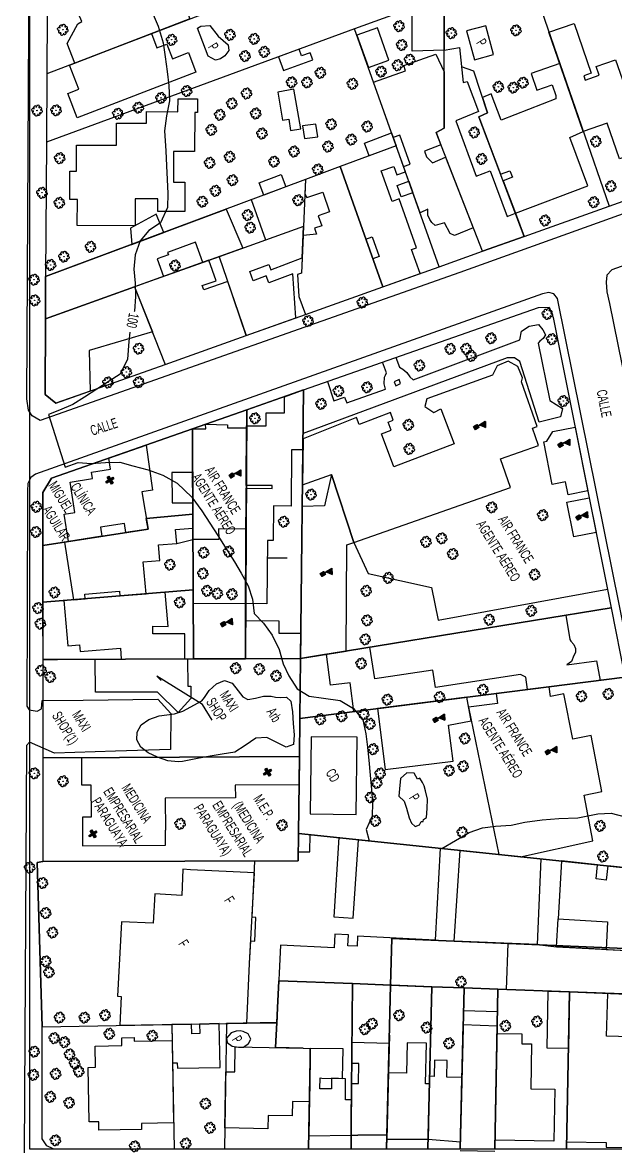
# Model space of a CAD drawing. Header units: millimetres. Extents: x 438774 to 440085, y 7202522 to 7203572.
# Drawn here: x 438781.1 to 438897.7, y 7202522.3 to 7202744.6 of the extents above; entities that cross this region are included whole.
import ezdxf

# ---------------------------------------------------------------- set-up
doc = ezdxf.new("R2010")
doc.units = ezdxf.units.MM
doc.linetypes.add('00', pattern=[10, 0, -10])
for name, color, linetype in [('0505', 1, 'Continuous'), ('0506', 1, 'Continuous'), ('0603', 1, 'Continuous'), ('0611', 30, 'Continuous'), ('0612', 7, 'Continuous'), ('0703', 6, 'Continuous'), ('0705', 242, 'Continuous'), ('0707', 7, 'Continuous'), ('0801', 10, 'Continuous'), ('0803', 160, 'Continuous'), ('0804', 170, 'Continuous'), ('0811', 10, 'Continuous'), ('0812', 7, 'Continuous'), ('0817', 10, 'Continuous'), ('0818', 7, 'Continuous'), ('0821', 10, 'Continuous'), ('0822', 7, 'Continuous'), ('0835', 7, 'Continuous'), ('0836', 7, 'Continuous'), ('0869', 7, 'Continuous'), ('1005', 3, 'Continuous'), ('1006', 3, 'Continuous'), ('1007', 3, 'Continuous')]:
    doc.layers.add(name, color=color, linetype=linetype)
doc.styles.add('02', font='swissc.ttf')
doc.styles.get("Standard").update_dxf_attribs({"font": 'Arial.ttf'})
doc.linetypes.add('14', pattern='A,10,0,["X",Standard,S=1,R=0,X=0,Y=-0.5],0.1', length=10.1)

# ---------------------------------------------------------------- blocks, each defined once
blk = doc.blocks.new('15')
for p, q in [((-0.38, 0.75), (0.37, 0.75)), ((-0.38, 0.73), (0.37, 0.73)), ((-0.38, 0.72), (0.37, 0.72)), ((-0.38, 0.7), (0.37, 0.7)), ((-0.38, 0.69), (0.37, 0.69)), ((-0.38, 0.67), (0.37, 0.67)), ((-0.38, 0.66), (0.37, 0.66)), ((-0.38, 0.64), (0.37, 0.64)), ((-0.38, 0.63), (0.37, 0.63)), ((-0.38, 0.61), (0.37, 0.61)), ((-0.38, 0.6), (0.37, 0.6)), ((-0.38, 0.58), (0.37, 0.58)), ((-0.38, 0.57), (0.37, 0.57)), ((-0.38, 0.55), (0.37, 0.55)), ((-0.38, 0.54), (0.37, 0.54)), ((-0.38, 0.52), (0.37, 0.52)), ((-0.38, 0.51), (0.37, 0.51)), ((-0.38, 0.49), (0.37, 0.49)), ((-0.38, 0.48), (0.37, 0.48)), ((-0.38, 0.46), (0.37, 0.46)), ((-0.38, 0.45), (0.37, 0.45)), ((-0.38, 0.43), (0.37, 0.43)), ((-0.38, 0.42), (0.37, 0.42)), ((-0.38, 0.4), (0.37, 0.4)), ((-0.38, 0.39), (0.37, 0.39)), ((-0.38, 0.37), (0.37, 0.37)), ((-0.38, 0.36), (0.37, 0.36)), ((-0.38, 0.34), (0.37, 0.34)), ((-0.38, 0.33), (0.37, 0.33)), ((-0.38, 0.31), (0.37, 0.31)), ((-0.38, 0.3), (0.37, 0.3)), ((-0.38, 0.28), (0.37, 0.28)), ((-0.38, 0.27), (0.37, 0.27)), ((-0.38, 0.25), (0.37, 0.25)), ((-0.38, 0.24), (0.37, 0.24)), ((-0.38, 0.22), (0.37, 0.22)), ((-0.38, 0.21), (0.37, 0.21)), ((-0.38, 0.19), (0.37, 0.19)), ((-0.38, 0.18), (0.37, 0.18)), ((-0.38, 0.16), (0.37, 0.16)), ((-0.38, 0.15), (0.37, 0.15)), ((-0.38, 0.13), (0.37, 0.13)), ((-0.38, 0.12), (0.37, 0.12)), ((-0.38, 0.1), (0.37, 0.1)), ((-0.38, 0.09), (0.37, 0.09)), ((-0.38, 0.07), (0.37, 0.07)), ((-0.38, 0.06), (0.37, 0.06)), ((-0.38, 0.04), (0.37, 0.04)), ((-0.38, 0.03), (0.37, 0.03)), ((-0.38, 0.01), (0.37, 0.01))]:
    blk.add_line(p, q)
for points in [[(0, 0), (0, 2.5), (1.05, 1.88), (0, 1.12)], [(-0.38, 0.75), (0.37, 0.75), (0.37, 0), (-0.38, 0)]]:
    blk.add_lwpolyline(points, close=True)
blk.add_lwpolyline([(0.01, 2.48), (0.01, 1.17), (1.02, 1.88), (0.03, 2.48), (0.03, 1.23), (0.97, 1.88), (0.04, 2.42), (0.04, 1.28), (0.93, 1.88), (0.06, 2.38), (0.06, 1.33), (0.89, 1.88), (0.07, 2.33), (0.07, 1.38), (0.84, 1.88), (0.09, 2.28), (0.09, 1.42), (0.79, 1.88), (0.1, 2.23), (0.1, 1.48), (0.75, 1.88), (0.12, 2.17), (0.12, 1.53), (0.7, 1.88), (0.13, 2.12), (0.13, 1.58), (0.66, 1.88), (0.15, 2.08), (0.15, 1.62), (0.61, 1.88), (0.16, 2.03), (0.16, 1.67), (0.55, 1.88), (0.18, 2), (0.18, 1.7), (0.51, 1.88), (0.19, 1.95), (0.19, 1.75), (0.46, 1.88), (0.21, 1.92), (0.21, 1.78), (0.42, 1.88), (0.22, 1.9), (0.22, 1.8), (0.37, 1.88), (0.24, 1.88), (0.24, 1.83), (0.3, 1.85), (0.24, 1.85)])
blk = doc.blocks.new('16')
for points in [[(-0.78, -0.19), (-0.78, 0.17), (0.83, 0.17), (0.83, -0.19)], [(-0.17, 0.75), (0.19, 0.75), (0.19, -0.87), (-0.17, -0.87)]]:
    blk.add_hatch(color=256).paths.add_polyline_path(points)
for points in [[(-0.78, -0.19), (-0.78, 0.17), (0.83, 0.17), (0.83, -0.19)], [(-0.17, 0.75), (0.19, 0.75), (0.19, -0.87), (-0.17, -0.87)]]:
    blk.add_lwpolyline(points, close=True)
blk = doc.blocks.new('09')
for p, q in [((-0.04, 0.01), (0.04, 0.01)), ((-0.02, 0.03), (0.02, 0.03)), ((0, 0.05), (0, 0.05)), ((-0.04, -0.01), (0.04, -0.01)), ((-0.02, -0.03), (0.02, -0.03))]:
    blk.add_line(p, q)
for points in [[(-0.61, 0.39), (-0.76, 0.34), (-0.88, 0.27), (-0.97, 0.13), (-1, 0), (-0.96, -0.15), (-0.88, -0.26), (-0.83, -0.31), (-0.73, -0.36), (-0.58, -0.38)], [(-0.12, 0.67), (-0.2, 0.77), (-0.32, 0.84), (-0.46, 0.87), (-0.62, 0.83), (-0.74, 0.77), (-0.81, 0.63), (-0.83, 0.49), (-0.83, 0.42), (-0.79, 0.32), (-0.69, 0.22), (-0.62, 0.16)], [(-0.41, 0.6), (-0.39, 0.72), (-0.35, 0.82), (-0.3, 0.88), (-0.18, 0.96), (-0.03, 1), (0.1, 0.96), (0.24, 0.87), (0.31, 0.75), (0.36, 0.62), (0.37, 0.55)], [(0.11, 0.66), (0.19, 0.71), (0.31, 0.78), (0.42, 0.81), (0.49, 0.81), (0.63, 0.78), (0.76, 0.7), (0.82, 0.58), (0.84, 0.41), (0.81, 0.28), (0.75, 0.16), (0.69, 0.06)], [(0.67, -0.42), (0.8, -0.38), (0.91, -0.29), (0.99, -0.14), (1.01, -0.01), (0.95, 0.14), (0.86, 0.24), (0.8, 0.29), (0.7, 0.32), (0.56, 0.34)], [(-0.14, -0.69), (-0.19, -0.75), (-0.3, -0.83), (-0.4, -0.87), (-0.48, -0.87), (-0.61, -0.83), (-0.74, -0.75), (-0.8, -0.63), (-0.83, -0.47), (-0.79, -0.33), (-0.7, -0.18), (-0.64, -0.12)], [(-0.38, -0.63), (-0.34, -0.76), (-0.26, -0.88), (-0.13, -0.97), (0.01, -1.01), (0.15, -0.97), (0.27, -0.88), (0.32, -0.83), (0.36, -0.73), (0.38, -0.57)], [(0.15, -0.7), (0.32, -0.83), (0.46, -0.87), (0.62, -0.85), (0.74, -0.79), (0.83, -0.66), (0.86, -0.52), (0.86, -0.45), (0.83, -0.34), (0.74, -0.24), (0.67, -0.18)]]:
    blk.add_lwpolyline(points)
blk.add_lwpolyline([(0, -0.05), (-0.05, 0), (0, 0.05), (0.05, 0)], close=True)

msp = doc.modelspace()

# ---------------------------------------------------------------- linework, layer by layer
msp.add_lwpolyline([(440081.59, 7203556.96), (438782.49, 7203556.96), (438782.49, 7202523.15), (440081.59, 7202523.15)], close=True)
at = {"layer": '0505', "linetype": 'Continuous', "elevation": 100, "flags": 128}
for points in [[(438806.65, 7202746.62), (438807.81, 7202743.9), (438808.77, 7202740.64), (438809.21, 7202737.83), (438809.61, 7202735), (438809.93, 7202732.19), (438810.02, 7202729.23), (438809.42, 7202726.29), (438809.04, 7202723.32), (438809.32, 7202719.4), (438809.43, 7202716.42), (438809.59, 7202713.75), (438809.7, 7202710.99), (438809.64, 7202708.25), (438808.29, 7202705.24), (438805.99, 7202703.74), (438804.26, 7202701.7), (438803.32, 7202698.95), (438803.01, 7202696.12), (438803.26, 7202693.36), (438803.34, 7202690.76), (438803.13, 7202687.86)], [(438802.26, 7202683.75), (438802.04, 7202681.92), (438801.77, 7202678.41), (438800.31, 7202675.46), (438798.17, 7202674.07), (438795.74, 7202672.52), (438793.31, 7202670.97), (438791.02, 7202669.51), (438788.38, 7202668.4), (438786.27, 7202667.53), (438789.51, 7202657.16), (438792.1, 7202658.12), (438794.66, 7202657.89), (438797.43, 7202658.11), (438800.29, 7202658.14), (438802.86, 7202657.43), (438805.82, 7202656.63), (438808.72, 7202655.64), (438811.55, 7202654.07), (438814.45, 7202651.28), (438816.41, 7202648.6), (438818, 7202646.17), (438819.56, 7202643.72), (438820.99, 7202641.47), (438822.83, 7202638.55), (438824.15, 7202636.36), (438825.52, 7202633.83), (438826.34, 7202631.26), (438826.69, 7202628.39), (438828.55, 7202626.49), (438830.24, 7202624.18), (438831.63, 7202621.33), (438832.39, 7202618.55), (438833.52, 7202616.17), (438835.15, 7202613.62), (438837.48, 7202612.16), (438840.34, 7202611.79), (438843.6, 7202611.31), (438846.21, 7202609.75), (438848.05, 7202607.54), (438848.69, 7202604.79), (438848.97, 7202602.12), (438849.28, 7202599.59), (438849.48, 7202596.63), (438849.74, 7202593.81), (438849.95, 7202591.22), (438849.93, 7202588.55), (438848.73, 7202585.98), (438849.34, 7202583.72), (438863.59, 7202582.23), (438866.27, 7202583.79), (438868.99, 7202585.34), (438871.6, 7202586.26), (438874.14, 7202586.61), (438877.24, 7202586.83), (438879.96, 7202587.41), (438883.36, 7202587.85), (438886.61, 7202588.09), (438890.37, 7202588.22), (438894.27, 7202589.05), (438896.89, 7202589.18), (438899.65, 7202588.45)]]:
    msp.add_lwpolyline(points, dxfattribs=at)
at = {"layer": '0505', "linetype": '00', "elevation": 100, "flags": 128}
msp.add_lwpolyline([(438803.13, 7202687.86), (438802.26, 7202683.75)], dxfattribs=at)
at = {"layer": '0603', "linetype": 'Continuous', "flags": 128}
for points in [[(438783.03, 7202667.25), (438782.32, 7202668.38), (438782, 7202670.62), (438783.88, 7203022.78)], [(438782.76, 7202655.18), (438782.15, 7202653.98), (438782.1, 7202652.54), (438782.02, 7202628.92)], [(438782.02, 7202628.92), (438781.97, 7202610.23)], [(438793.09, 7202611.4), (438807.73, 7202611.55), (438810.3, 7202608.73), (438810.24, 7202601.65), (438799.44, 7202601.33)], [(438782.49, 7202603.09), (438781.94, 7202602.49), (438781.44, 7202522.4)]]:
    msp.add_lwpolyline(points, dxfattribs=at)
at = {"layer": '0611', "linetype": 'Continuous', "flags": 128}
for points in [[(438781.8, 7203029.47), (438783.05, 7203030.33), (438784.57, 7203030.65), (438919.72, 7203028.34), (438920.71, 7203028.04), (438921.41, 7203027.12), (438922.04, 7203025.11), (438938.13, 7202935.19), (438949.85, 7202869.34), (438960.68, 7202812.84), (438974.05, 7202737.28), (438974.03, 7202734.9), (438973.24, 7202733.87), (438971.92, 7202733.06), (438867.17, 7202695.44), (438784.62, 7202666.35)], [(438919.91, 7202523.15), (438906.31, 7202591.6), (438886.37, 7202690.36), (438885.65, 7202691.27), (438884.62, 7202691.54), (438883.39, 7202691.27), (438783.7, 7202655.78)], [(438784.62, 7202666.35), (438783.03, 7202667.25)], [(438783.7, 7202655.78), (438782.76, 7202655.18)]]:
    msp.add_lwpolyline(points, dxfattribs=at)
msp.add_lwpolyline([(438977.49, 7202722.69), (438976.54, 7202723.41), (438975.28, 7202723.81), (438974.14, 7202723.44), (438897.01, 7202696.01), (438896.05, 7202694.92), (438895.93, 7202693.53), (438896.03, 7202691.68), (438896.57, 7202689.33), (438912.12, 7202612.94), (438912.88, 7202612.42), (438913.87, 7202612.01), (438992.06, 7202639.57), (438992.6, 7202640.02), (438992.84, 7202640.67), (438992.74, 7202641.43), (438977.49, 7202722.69)], close=True, dxfattribs=at)
at = {"layer": '0703', "linetype": 'Continuous', "flags": 128}
msp.add_lwpolyline([(438785.15, 7202623.97), (438785.14, 7202630.62), (438785.15, 7202641.79), (438785.14, 7202652.18), (438786.84, 7202655.02), (438814.54, 7202664.71), (438825.22, 7202668.45), (438836.42, 7202672.37), (438882.6, 7202688.6), (438884.71, 7202688.62), (438885.52, 7202686.62), (438896.91, 7202629.52), (438899.63, 7202615.87), (438907.26, 7202577.65), (438910.36, 7202562.11), (438912.15, 7202553.13), (438918.22, 7202524.21), (438918.23, 7202523.15)], dxfattribs=at)
at = {"layer": '0705', "linetype": 'Continuous', "flags": 128}
for points in [[(438836.42, 7202672.37), (438882.6, 7202688.6), (438884.71, 7202688.62), (438885.52, 7202686.62), (438896.91, 7202629.52), (438835.81, 7202619.56)], [(438825.22, 7202668.45), (438836.42, 7202672.37), (438835.81, 7202619.56), (438824.96, 7202619.52)], [(438814.54, 7202664.71), (438825.22, 7202668.45), (438824.96, 7202619.52), (438814.78, 7202619.48), (438814.7, 7202633.08), (438814.63, 7202647.96)], [(438814.54, 7202664.71), (438814.63, 7202647.96), (438805.48, 7202647.07), (438805.86, 7202645.01), (438785.15, 7202641.79), (438785.14, 7202652.18), (438786.84, 7202655.02)], [(438785.15, 7202641.79), (438805.86, 7202645.01), (438805.48, 7202647.07), (438814.63, 7202647.96), (438814.7, 7202633.08), (438785.14, 7202630.62)], [(438835.81, 7202619.56), (438896.91, 7202629.52), (438899.63, 7202615.87), (438835.67, 7202607.8)], [(438835.67, 7202607.8), (438899.63, 7202615.87), (438907.26, 7202577.65), (438835.41, 7202585.18), (438835.59, 7202600.28)], [(438853.75, 7202564.53), (438910.36, 7202562.11), (438912.15, 7202553.13), (438903.27, 7202553.47), (438888.74, 7202554.02), (438874.63, 7202554.55), (438867.99, 7202554.81), (438861.62, 7202555.05), (438853.53, 7202555.36)]]:
    msp.add_lwpolyline(points, close=True, dxfattribs=at)
for points in [[(438785.15, 7202623.97), (438785.14, 7202630.62), (438814.7, 7202633.08), (438814.78, 7202619.48), (438788.03, 7202619.4)], [(438785.15, 7202623.97), (438785.15, 7202619.39), (438788.03, 7202619.4)], [(438788.03, 7202619.4), (438785.15, 7202619.39), (438785.15, 7202600.02), (438800.21, 7202600.11)], [(438788.03, 7202619.4), (438814.78, 7202619.48), (438824.96, 7202619.52), (438835.81, 7202619.56), (438835.67, 7202607.8), (438835.59, 7202600.28), (438835.59, 7202600.28), (438835.59, 7202600.28), (438800.22, 7202600.1)], [(438800.21, 7202600.11), (438785.15, 7202600.02), (438785.16, 7202579.63), (438813.09, 7202579.71)], [(438813.09, 7202579.71), (438835.34, 7202579.76), (438835.41, 7202585.18), (438907.26, 7202577.65), (438910.36, 7202562.11), (438853.75, 7202564.53), (438853.53, 7202555.36), (438846.03, 7202555.65), (438831.56, 7202556.2), (438831.3, 7202550.86)], [(438813.09, 7202579.71), (438785.16, 7202579.63), (438784.02, 7202579.49), (438784.99, 7202547.18), (438810.51, 7202547.62), (438821.25, 7202547.81), (438831.16, 7202547.98), (438831.3, 7202550.86)], [(438831.3, 7202550.86), (438831.56, 7202556.2), (438846.03, 7202555.65), (438845.78, 7202527.92)], [(438845.78, 7202527.92), (438846.03, 7202555.65), (438853.53, 7202555.36), (438852.73, 7202523.15)], [(438852.73, 7202523.15), (438853.53, 7202555.36), (438861.62, 7202555.05), (438860.84, 7202523.15)], [(438860.84, 7202523.15), (438861.62, 7202555.05), (438867.99, 7202554.81), (438867.21, 7202523.15)], [(438867.21, 7202523.15), (438867.99, 7202554.81), (438874.63, 7202554.55), (438874.05, 7202523.15)], [(438874.05, 7202523.15), (438874.63, 7202554.55), (438888.74, 7202554.02), (438888.12, 7202523.15)], [(438888.12, 7202523.15), (438888.74, 7202554.02), (438903.27, 7202553.47), (438902.45, 7202523.15)], [(438831.3, 7202550.86), (438831.16, 7202547.98), (438830.9, 7202543.06), (438836.3, 7202542.94)], [(438787.15, 7202523.15), (438785.9, 7202523.76), (438785.02, 7202525.14), (438784.99, 7202547.18), (438810.51, 7202547.62), (438821.25, 7202547.81), (438820.85, 7202523.15)], [(438836.3, 7202542.94), (438830.9, 7202543.06), (438831.16, 7202547.98), (438821.25, 7202547.81), (438820.85, 7202523.15)], [(438837.7, 7202540.72), (438837.41, 7202523.15)], [(438837.41, 7202523.15), (438837.7, 7202540.72)], [(438845.78, 7202527.92), (438845.75, 7202523.15)], [(438845.75, 7202523.15), (438845.78, 7202527.92)]]:
    msp.add_lwpolyline(points, dxfattribs=at)
at = {"layer": '0705'}
msp.add_lwpolyline([(438800.22, 7202600.1), (438835.59, 7202600.28), (438835.41, 7202585.18), (438835.34, 7202579.76), (438813.09, 7202579.71)], dxfattribs=at)
at = {"layer": '0707', "linetype": 'Continuous', "flags": 128}
for points in [[(438787.12, 7202956.76), (438786.11, 7202771.69), (438785.97, 7202746.4), (438785.9, 7202734.52), (438785.83, 7202721.07), (438785.68, 7202694.66), (438785.63, 7202686.34), (438785.56, 7202671.48), (438787.7, 7202669.75), (438809.19, 7202677.4), (438825.12, 7202683.08), (438836.79, 7202687.23), (438852, 7202692.64), (438863.1, 7202696.6), (438871.58, 7202699.62), (438879.78, 7202702.54), (438896.51, 7202708.5), (438921.86, 7202717.52), (438946.99, 7202726.47), (438957.97, 7202730.38), (438972.14, 7202735.43), (438964.79, 7202776), (438962.96, 7202786.15)], [(438962.96, 7202786.15), (438917.66, 7202769.51), (438903.57, 7202764.32), (438880.17, 7202755.73), (438869.52, 7202751.82), (438864.04, 7202749.8), (438846.44, 7202743.34), (438785.83, 7202721.07)], [(438867.32, 7202763.91), (438835.05, 7202752.07), (438832.27, 7202751.04), (438831.71, 7202752.1), (438785.9, 7202734.52)], [(438880.17, 7202755.73), (438896.51, 7202708.5)], [(438871.58, 7202699.62), (438862.46, 7202722.95), (438864.06, 7202723.82), (438864.04, 7202749.8)], [(438863.1, 7202696.6), (438854.62, 7202720.39), (438846.44, 7202743.34)], [(438879.78, 7202702.54), (438870.89, 7202726.08), (438872.62, 7202726.82), (438869.87, 7202735.02), (438867.47, 7202735.88)], [(438854.62, 7202720.39), (438843.58, 7202716.27), (438836.81, 7202713.74), (438785.68, 7202694.66)], [(438843.58, 7202716.27), (438852, 7202692.64)], [(438836.81, 7202713.74), (438836.41, 7202704.51), (438836, 7202695.35), (438835.21, 7202695.07), (438835.47, 7202690.77), (438836.79, 7202687.23)], [(438828.96, 7202701.84), (438826.17, 7202709.77)], [(438836.41, 7202704.51), (438819.8, 7202698.57), (438803.18, 7202692.62), (438785.63, 7202686.34)], [(438819.8, 7202698.57), (438825.12, 7202683.08)], [(438803.18, 7202692.62), (438809.19, 7202677.4)], [(438836.42, 7202672.37), (438882.6, 7202688.6), (438884.71, 7202688.62), (438885.52, 7202686.62), (438896.91, 7202629.52), (438899.63, 7202615.87), (438907.26, 7202577.65), (438912.15, 7202553.13)], [(438813.09, 7202579.71), (438835.34, 7202579.76), (438835.41, 7202585.18), (438835.59, 7202600.28), (438835.67, 7202607.8), (438835.81, 7202619.56), (438836.42, 7202672.37), (438825.22, 7202668.45), (438814.54, 7202664.71), (438786.84, 7202655.02), (438785.14, 7202652.18), (438785.15, 7202641.79), (438785.14, 7202630.62), (438785.15, 7202623.97)], [(438825.22, 7202668.45), (438824.96, 7202619.52)], [(438814.78, 7202619.48), (438814.7, 7202633.08), (438814.63, 7202647.96), (438814.54, 7202664.71)], [(438814.63, 7202647.96), (438805.48, 7202647.07), (438805.86, 7202645.01), (438785.15, 7202641.79)], [(438811.47, 7202642.21), (438814.66, 7202642.97)], [(438846.27, 7202642.4), (438849.12, 7202636.28), (438861.58, 7202633.55), (438862.9, 7202627.1), (438896.19, 7202633.17)], [(438829.3, 7202639.33), (438833.19, 7202639.33)], [(438814.7, 7202633.08), (438785.14, 7202630.62)], [(438788.03, 7202619.4), (438814.78, 7202619.48), (438824.96, 7202619.52), (438835.81, 7202619.56), (438896.91, 7202629.52)], [(438785.15, 7202623.97), (438785.15, 7202619.39), (438785.15, 7202600.02), (438785.16, 7202579.63)], [(438785.15, 7202619.39), (438788.03, 7202619.4)], [(438899.63, 7202615.87), (438835.67, 7202607.8)], [(438792.71, 7202600.07), (438785.15, 7202600.02)], [(438835.41, 7202585.18), (438907.26, 7202577.65)], [(438785.16, 7202579.63), (438813.09, 7202579.71)], [(438912.15, 7202553.13), (438903.27, 7202553.47), (438888.74, 7202554.02), (438874.63, 7202554.55), (438867.99, 7202554.81), (438861.62, 7202555.05), (438852.21, 7202555.41)], [(438860.84, 7202523.15), (438861.62, 7202555.05)], [(438867.21, 7202523.15), (438867.99, 7202554.81)], [(438874.05, 7202523.15), (438874.63, 7202554.55)], [(438888.74, 7202554.02), (438888.12, 7202523.15)], [(438784.99, 7202547.18), (438810.51, 7202547.62), (438825.26, 7202547.88)], [(438787.15, 7202523.15), (438785.9, 7202523.76), (438785.02, 7202525.14), (438784.99, 7202547.18)], [(438810.51, 7202547.62), (438810.93, 7202523.15)], [(438853.28, 7202545.54), (438852.73, 7202523.15)], [(438845.93, 7202544.13), (438845.78, 7202527.92)], [(438837.7, 7202540.72), (438837.73, 7202542.91)], [(438837.41, 7202523.15), (438837.7, 7202540.72)], [(438845.78, 7202527.92), (438845.75, 7202523.15)]]:
    msp.add_lwpolyline(points, dxfattribs=at)
at = {"layer": '0707', "linetype": '14', "flags": 128}
msp.add_lwpolyline([(438784.99, 7202547.18), (438784.02, 7202579.49), (438785.16, 7202579.63)], dxfattribs=at)
at = {"layer": '0801', "linetype": 'Continuous', "flags": 128}
for points in [[(438791.24, 7202748.43), (438826.03, 7202761.85), (438827.42, 7202758.25), (438816.19, 7202753.92), (438817.88, 7202749.55), (438813.12, 7202747.71), (438814.04, 7202745.31), (438791.41, 7202736.63), (438789.94, 7202740.45), (438792.04, 7202744.32), (438792.81, 7202744.81), (438791.24, 7202748.43)], [(438864.04, 7202749.8), (438864.05, 7202739.2), (438857.78, 7202738.99), (438857.74, 7202747.49), (438864.04, 7202749.8)], [(438846.87, 7202742.12), (438849.15, 7202735.74), (438853.19, 7202737.18), (438850.92, 7202743.57), (438846.87, 7202742.12)], [(438891.42, 7202723.19), (438884.67, 7202742.71), (438889.61, 7202744.42), (438892.99, 7202734.66), (438891.52, 7202734.15), (438891.81, 7202733.28), (438894.55, 7202734.23), (438893.95, 7202735.96), (438897.79, 7202737.3), (438899.54, 7202732.21), (438909.08, 7202735.52), (438912.5, 7202725.64), (438912.28, 7202725.56), (438913.12, 7202723.15), (438908.33, 7202721.49), (438909.16, 7202719.08), (438904.11, 7202717.34), (438903.37, 7202719.46), (438898.54, 7202717.79), (438896.12, 7202724.81), (438891.42, 7202723.19)], [(438790.4, 7202736.25), (438806.49, 7202742.42), (438807.56, 7202739.62), (438809.5, 7202740.37), (438810.61, 7202737.48), (438813.75, 7202738.69), (438815.23, 7202734.83), (438791.87, 7202725.87), (438790.04, 7202730.63), (438792.23, 7202731.47), (438790.4, 7202736.25)], [(438878.07, 7202707.1), (438879.78, 7202702.54), (438871.58, 7202699.62), (438862.46, 7202722.95), (438864.06, 7202723.82), (438864.05, 7202739.2), (438867.08, 7202739.71), (438867.79, 7202732.79), (438868.57, 7202733.03), (438870.83, 7202727.08), (438866.34, 7202725.26), (438870.36, 7202714.41), (438873.12, 7202715.43), (438876.43, 7202706.49), (438878.07, 7202707.1)], [(438859.32, 7202707.22), (438856.09, 7202716.27), (438857.39, 7202716.73), (438855.34, 7202722.48), (438854.04, 7202722.02), (438850.17, 7202732.87), (438856.47, 7202735.12), (438856.1, 7202736.16), (438862.44, 7202738.41), (438864.05, 7202734.93), (438864.06, 7202723.82), (438862.46, 7202722.95), (438863.39, 7202720.56), (438860.17, 7202719.3), (438860.61, 7202718.18), (438861.75, 7202717.02), (438864.34, 7202718.15), (438869.79, 7202704.21), (438866.07, 7202702.75), (438865.25, 7202703.1), (438864.15, 7202705.21), (438862.3, 7202704.72), (438861.67, 7202705.26), (438861.22, 7202705.86), (438860.85, 7202706.73), (438860.84, 7202707.92), (438859.32, 7202707.22)], [(438872.62, 7202726.82), (438870.89, 7202726.08), (438875.16, 7202714.77), (438877.01, 7202715.47), (438877.49, 7202714.2), (438875.64, 7202713.49), (438878.07, 7202707.1), (438892.35, 7202712.51), (438888.78, 7202721.97), (438891.42, 7202723.19), (438886.8, 7202736.56), (438881.16, 7202734.61), (438882.3, 7202731.29), (438885.31, 7202732.33), (438886.02, 7202730.26), (438886.06, 7202729.58), (438875.29, 7202725.43), (438873.31, 7202730.56), (438871.58, 7202729.89), (438872.62, 7202726.82)], [(438835.86, 7202723.73), (438834.51, 7202731.49), (438831.32, 7202730.93), (438832.28, 7202725.41), (438833.49, 7202725.62), (438833.85, 7202723.38), (438835.86, 7202723.73)], [(438803.26, 7202704.63), (438791.9, 7202704.67), (438791.92, 7202709.8), (438790.41, 7202709.8), (438790.42, 7202715.41), (438791.74, 7202715.41), (438791.76, 7202720.47), (438799.64, 7202720.46), (438799.65, 7202724.8), (438805.5, 7202724.79), (438805.5, 7202727.09), (438811.71, 7202727.07), (438811.72, 7202729.59), (438815.57, 7202729.58), (438815.56, 7202726.89), (438815.01, 7202726.89), (438814.99, 7202719.22), (438810.86, 7202719.24), (438810.84, 7202713.22), (438813.06, 7202713.21), (438813.04, 7202707.42), (438807.76, 7202707.44), (438807.76, 7202709.94), (438803.26, 7202709.95), (438803.26, 7202704.63)], [(438839.2, 7202722.16), (438838.84, 7202724.65), (438836.23, 7202724.26), (438836.6, 7202721.77), (438839.2, 7202722.16)], [(438854.62, 7202720.39), (438849.33, 7202718.42), (438848.4, 7202720.91), (438853.72, 7202722.91), (438854.62, 7202720.39)], [(438854.62, 7202720.39), (438843.58, 7202716.27), (438848.65, 7202702.04), (438849.89, 7202702.48), (438851.28, 7202698.58), (438850.04, 7202698.13), (438852, 7202692.64), (438859.34, 7202695.26), (438857.67, 7202699.96), (438858.65, 7202700.32), (438855.24, 7202709.91), (438853.84, 7202709.42), (438851.7, 7202715.45), (438854.14, 7202716.31), (438854.73, 7202714.65), (438856.45, 7202715.26), (438854.62, 7202720.39)], [(438832.91, 7202712.28), (438828.6, 7202710.67), (438827.69, 7202713.1), (438832, 7202714.71), (438832.91, 7202712.28)], [(438836, 7202695.35), (438835.21, 7202695.07), (438835.47, 7202690.77), (438836.79, 7202687.23), (438852, 7202692.64), (438843.58, 7202716.27), (438836.81, 7202713.74), (438836.69, 7202710.94), (438837.08, 7202710.21), (438840.17, 7202711.28), (438841.52, 7202707.38), (438839.31, 7202706.61), (438839.98, 7202704.66), (438838.55, 7202704.17), (438838.95, 7202703.01), (438836.33, 7202702.73), (438836, 7202695.35)], [(438857.11, 7202713.41), (438857.91, 7202711.14), (438855.61, 7202710.32), (438854.8, 7202712.58), (438857.11, 7202713.41)], [(438785.63, 7202686.34), (438785.68, 7202694.66), (438821.2, 7202707.92), (438824.49, 7202700.25), (438816.59, 7202697.43), (438815.17, 7202701.4), (438809.65, 7202699.42), (438809.82, 7202698.92), (438807.62, 7202698.13), (438808.85, 7202694.66), (438785.63, 7202686.34)], [(438802.63, 7202700.98), (438808.93, 7202703.33), (438807.44, 7202706.9), (438802.4, 7202704.16), (438802.63, 7202700.98)], [(438836.41, 7202704.51), (438819.8, 7202698.57), (438825.12, 7202683.08), (438834.9, 7202686.56), (438834.31, 7202695.19), (438829.56, 7202693.45), (438829.07, 7202694.78), (438826.47, 7202693.83), (438825.81, 7202695.65), (438829.61, 7202697.03), (438829.99, 7202695.99), (438836.14, 7202698.34), (438836.41, 7202704.51)], [(438803.18, 7202692.62), (438809.19, 7202677.4), (438825.12, 7202683.08), (438821.49, 7202693.67), (438816.77, 7202692.06), (438816.49, 7202692.87), (438819.2, 7202693.81), (438817.81, 7202697.86), (438803.18, 7202692.62)], [(438787.7, 7202669.75), (438785.56, 7202671.48), (438785.63, 7202686.34), (438803.18, 7202692.62), (438806.67, 7202683.79), (438794.26, 7202680.09), (438794.43, 7202672.15), (438787.7, 7202669.75)], [(438836.42, 7202672.37), (438836.29, 7202660.59), (438834.07, 7202660.6), (438833.94, 7202649.55), (438830.47, 7202649.58), (438830.4, 7202642.74), (438829.34, 7202642.76), (438829.2, 7202630.31), (438825.01, 7202630.36), (438825.13, 7202653.04), (438830.22, 7202653.01), (438830.22, 7202653.56), (438825.14, 7202653.59), (438825.2, 7202665.31), (438829.03, 7202665.29), (438829.05, 7202667.86), (438832.66, 7202667.84), (438832.63, 7202671.04), (438836.42, 7202672.37)], [(438814.62, 7202650.2), (438814.58, 7202656.16), (438810.51, 7202656.14), (438810.54, 7202650.18), (438814.62, 7202650.2)], [(438814.63, 7202647.96), (438805.48, 7202647.07), (438805.86, 7202645.01), (438789.36, 7202642.44), (438791.13, 7202631.12), (438793.46, 7202631.31), (438793.39, 7202632.21), (438800.2, 7202632.78), (438800.28, 7202631.88), (438805.42, 7202632.31), (438804.89, 7202638.59), (438808.13, 7202638.86), (438807.88, 7202641.91), (438811.47, 7202642.21), (438811.25, 7202644.92), (438814.64, 7202645.2), (438814.63, 7202647.96)], [(438809.22, 7202632.63), (438789.29, 7202630.97), (438790.03, 7202622.07), (438792.37, 7202622.26), (438792.49, 7202620.97), (438800.38, 7202621.63), (438800.54, 7202619.43), (438813.06, 7202619.48), (438813.05, 7202624.43), (438806.74, 7202624.4), (438806.74, 7202625.9), (438809.79, 7202625.85), (438809.22, 7202632.63)], [(438894.74, 7202615.25), (438880.45, 7202613.45), (438880.15, 7202615.87), (438879.09, 7202616.43), (438862.35, 7202613.88), (438861.82, 7202617.3), (438850.41, 7202615.56), (438849.46, 7202621.78), (438887.98, 7202628.07), (438888.76, 7202623.32), (438888.99, 7202622.98), (438889.54, 7202622.3), (438889.92, 7202621.53), (438889.89, 7202620.73), (438889.56, 7202620.19), (438889.12, 7202618.97), (438888.18, 7202618.3), (438894.04, 7202619.08), (438894.74, 7202615.25)], [(438835.81, 7202619.56), (438824.96, 7202619.52), (438825, 7202627.02), (438831.57, 7202627), (438831.56, 7202624.58), (438835.87, 7202624.56), (438835.81, 7202619.56)], [(438835.81, 7202619.56), (438835.67, 7202607.8), (438846.28, 7202609.13), (438845.56, 7202614.8), (438841.72, 7202614.32), (438840.94, 7202620.4), (438835.81, 7202619.56)], [(438867.23, 7202581.85), (438883.11, 7202580.18), (438882.34, 7202563.31), (438866.06, 7202564.01), (438867.23, 7202581.85)], [(438903.04, 7202578.1), (438896.26, 7202578.81), (438895.96, 7202576.02), (438893.94, 7202576.23), (438894.24, 7202579.02), (438887.11, 7202579.77), (438886.47, 7202568.38), (438896.22, 7202567.83), (438895.91, 7202562.37), (438901.37, 7202562.08), (438903.04, 7202578.1)], [(438886.47, 7202568.38), (438896.22, 7202567.83), (438895.91, 7202562.37), (438886.15, 7202562.9), (438886.47, 7202568.38)], [(438904.61, 7202553.42), (438876.32, 7202554.49), (438876.67, 7202563.55), (438882.34, 7202563.31), (438886.15, 7202562.9), (438901.37, 7202562.08), (438904.93, 7202561.97), (438904.61, 7202553.42)], [(438888.74, 7202554.02), (438888.52, 7202542.9), (438884.32, 7202542.98), (438884.55, 7202554.18), (438888.74, 7202554.02)], [(438888.74, 7202554.02), (438888.15, 7202524.55), (438895.93, 7202524.4), (438895.91, 7202523.51), (438902.46, 7202523.38), (438902.62, 7202529.57), (438899.34, 7202529.67), (438899.53, 7202536.46), (438902.81, 7202536.36), (438903.05, 7202545.11), (438896.02, 7202545.29), (438896.24, 7202553.73), (438888.74, 7202554.02)], [(438810.51, 7202547.62), (438810.64, 7202540.06), (438811.58, 7202540.08), (438811.6, 7202539), (438819.98, 7202539.14), (438819.83, 7202547.79), (438815.96, 7202547.71), (438815.99, 7202545.83), (438814.41, 7202545.81), (438814.38, 7202547.69), (438810.51, 7202547.62)], [(438874.08, 7202524.9), (438874.47, 7202545.85), (438879.37, 7202545.76), (438879.34, 7202543.83), (438881.25, 7202543.8), (438881.09, 7202534.98), (438885.84, 7202534.9), (438885.66, 7202524.69), (438874.08, 7202524.9)], [(438810.56, 7202544.45), (438810.84, 7202528.29), (438804.51, 7202528.18), (438804.53, 7202526.99), (438796.15, 7202526.84), (438796.11, 7202528.51), (438794.26, 7202528.48), (438794.07, 7202539.19), (438795.48, 7202539.21), (438795.41, 7202543.37), (438800.66, 7202543.46), (438800.64, 7202544.99), (438803.09, 7202545.03), (438803.1, 7202544.32), (438810.56, 7202544.45)], [(438860.89, 7202525.07), (438861.15, 7202535.93), (438860.4, 7202535.95), (438860.59, 7202543.94), (438856.79, 7202544.04), (438856.65, 7202538.06), (438853.11, 7202538.14), (438852.78, 7202525.06), (438860.89, 7202525.07)], [(438867.25, 7202524.57), (438867.56, 7202537.2), (438864.58, 7202537.27), (438864.66, 7202540.51), (438862.16, 7202540.57), (438862.08, 7202537.42), (438861.18, 7202537.45), (438860.89, 7202525.07), (438867.25, 7202524.57)]]:
    msp.add_lwpolyline(points, close=True, dxfattribs=at)
for points in [[(438825.78, 7202559.61), (438826.02, 7202564.06), (438826.81, 7202564.02), (438827.02, 7202568.66), (438826.28, 7202568.69), (438826.85, 7202579.74), (438835.34, 7202579.76), (438835.37, 7202581.59), (438837.64, 7202581.56), (438837.71, 7202584.94), (438843.35, 7202584.35), (438842.34, 7202568.8), (438846.15, 7202568.55), (438847.19, 7202583.95), (438863.27, 7202582.26), (438862.29, 7202564.22), (438847.04, 7202564.97), (438846.95, 7202563.01), (438845.13, 7202563.1), (438845.24, 7202565.23), (438842.59, 7202565.36), (438842.45, 7202562.67), (438831.9, 7202563.18), (438831.3, 7202550.86)], [(438814.14, 7202578.05), (438812.69, 7202578.12), (438812.44, 7202573), (438807.13, 7202573.27), (438806.85, 7202567.51), (438800.58, 7202567.83), (438799.84, 7202553.18), (438800.55, 7202553.14), (438800.25, 7202547.45), (438825.26, 7202547.88), (438825.78, 7202559.61)], [(438825.78, 7202559.61), (438826.75, 7202577.42), (438814.14, 7202578.05)], [(438831.3, 7202550.86), (438831.15, 7202547.79), (438825.26, 7202547.88), (438825.78, 7202559.61)], [(438867.21, 7202523.15), (438867.81, 7202547.62), (438874.5, 7202547.35), (438874.06, 7202523.15)], [(438837.7, 7202540.72), (438837.57, 7202532.41), (438834.24, 7202532.46), (438834.19, 7202529.67), (438829.45, 7202529.75), (438829.4, 7202527.13), (438820.92, 7202527.27), (438821.1, 7202538.34), (438822.91, 7202538.31), (438822.99, 7202543.24), (438836.3, 7202542.94)], [(438845.78, 7202527.92), (438845.85, 7202536.04), (438847.22, 7202536.02), (438847.25, 7202539.95), (438845.89, 7202539.96), (438845.93, 7202544.13), (438853.25, 7202543.92), (438852.8, 7202525.83), (438847.07, 7202525.87)], [(438836.3, 7202542.94), (438837.73, 7202542.91), (438837.7, 7202540.72)], [(438840, 7202537.09), (438844.07, 7202536.97), (438844.17, 7202542.81), (438837.73, 7202542.91)], [(438837.7, 7202540.72), (438837.45, 7202525.72), (438845.77, 7202525.88), (438845.78, 7202527.92)], [(438841.33, 7202534.96), (438839.64, 7202534.98), (438839.66, 7202537.1), (438840, 7202537.09)], [(438845.78, 7202527.92), (438845.83, 7202532.81), (438844.63, 7202532.82), (438844.66, 7202536.96), (438841.91, 7202537.03), (438841.89, 7202534.96), (438841.33, 7202534.96)], [(438845.78, 7202527.92), (438845.77, 7202525.88), (438847.07, 7202525.87)], [(438874.05, 7202522.63), (438867.2, 7202522.76)]]:
    msp.add_lwpolyline(points, dxfattribs=at)
at = {"layer": '0803', "linetype": 'Continuous', "flags": 128}
for points in [[(438817.67, 7202737.98), (438815.58, 7202743.5), (438816.19, 7202743.89), (438817.99, 7202744.01), (438819.62, 7202741.91), (438821.61, 7202740.2), (438821.68, 7202739.13), (438820.94, 7202738.04), (438820.06, 7202737.45), (438819.08, 7202737.22), (438817.67, 7202737.98)], [(438868.46, 7202742.95), (438870.01, 7202737.26), (438873.8, 7202738.29), (438872.25, 7202743.98), (438868.46, 7202742.95)], [(438835.55, 7202739.34), (438831.47, 7202737.85), (438832.46, 7202735.15), (438838.23, 7202737.27), (438837.71, 7202738.66), (438836.03, 7202738.04), (438835.55, 7202739.34)], [(438859.25, 7202596.02), (438858.82, 7202595.86), (438858.16, 7202597.02), (438856.72, 7202597.07), (438855.45, 7202596.01), (438855.27, 7202593.92), (438855.18, 7202592.5), (438856.18, 7202591.49), (438856.65, 7202590.13), (438857.18, 7202588.24), (438857.63, 7202587.2), (438858.35, 7202586.51), (438859.19, 7202586.89), (438859.52, 7202587.5), (438859.93, 7202587.54), (438860.03, 7202587.94), (438860.59, 7202588.29), (438860.69, 7202590.05), (438860.78, 7202591.9), (438860.4, 7202593.56), (438860.13, 7202594.54), (438859.81, 7202595.2), (438859.25, 7202596.02)], [(438874.63, 7202554.55), (438867.99, 7202554.81), (438867.88, 7202550.34), (438874.55, 7202550.19), (438874.63, 7202554.55)], [(438823.17, 7202546.28), (438822.16, 7202545.95), (438821.23, 7202544.93), (438821.41, 7202544.08), (438822.39, 7202543.33), (438823.63, 7202543.16), (438824.58, 7202543.13), (438825.59, 7202543.9), (438826.01, 7202544.7), (438825.49, 7202545.78), (438824.51, 7202546.26), (438823.92, 7202546.39), (438823.17, 7202546.28)]]:
    msp.add_lwpolyline(points, close=True, dxfattribs=at)
at = {"layer": '0811', "linetype": 'Continuous', "flags": 128}
for points in [[(438836.21, 7202653.73), (438841.92, 7202655.73), (438846.27, 7202642.4), (438877.1, 7202653.19), (438875.13, 7202658.81), (438882.61, 7202661.42), (438881.41, 7202664.84), (438882.37, 7202665.19), (438879.3, 7202673.96), (438879.44, 7202674.78), (438878.57, 7202676.99), (438876.62, 7202678.02), (438874.52, 7202677.14), (438873.55, 7202675.28), (438860.66, 7202670.65), (438860.29, 7202669.12), (438862, 7202667.92), (438863.42, 7202668.68), (438866.04, 7202661.76), (438854.19, 7202657.27), (438851.75, 7202663.72), (438853.67, 7202664.45), (438853.07, 7202666.04), (438854.05, 7202666.41), (438853.48, 7202667.92), (438847.35, 7202665.6), (438846.85, 7202666.93), (438836.31, 7202662.77), (438836.21, 7202653.73)], [(438814.66, 7202642.97), (438814.54, 7202664.71), (438817.17, 7202664.72), (438817.13, 7202665.62), (438821.46, 7202665.52), (438821.46, 7202664.89), (438825.2, 7202664.92), (438825.09, 7202645.01), (438819.65, 7202645.04), (438819.76, 7202642.99), (438814.66, 7202642.97)], [(438889.83, 7202665.03), (438892.32, 7202652.53), (438888.44, 7202651.75), (438887.94, 7202654.3), (438885.3, 7202653.78), (438883.64, 7202662.16), (438884.26, 7202662.28), (438885.46, 7202664.18), (438889.83, 7202665.03)], [(438841.92, 7202655.73), (438840.54, 7202649.61), (438836.15, 7202649.44), (438835.81, 7202619.56), (438844.77, 7202621.02), (438844.92, 7202641.9), (438846.27, 7202642.4), (438841.92, 7202655.73)], [(438892.6, 7202651.16), (438893.95, 7202644.36), (438889.57, 7202643.48), (438888.21, 7202650.28), (438892.6, 7202651.16)], [(438814.78, 7202619.48), (438824.96, 7202619.52), (438825.01, 7202630.36), (438814.72, 7202630.3), (438814.78, 7202619.48)], [(438884.74, 7202613.99), (438874.31, 7202612.68), (438874.57, 7202610.69), (438868.87, 7202609.97), (438874.79, 7202581.06), (438879.09, 7202580.6), (438893.32, 7202583.71), (438891.59, 7202592.73), (438895.09, 7202593.41), (438892.98, 7202604.41), (438889.35, 7202603.71), (438887.63, 7202612.63), (438884.98, 7202612.12), (438884.74, 7202613.99)], [(438869.38, 7202607.32), (438868.49, 7202611.94), (438850.95, 7202609.73), (438852.47, 7202597.73), (438865.84, 7202599.41), (438864.93, 7202606.46), (438869.38, 7202607.32)]]:
    msp.add_lwpolyline(points, close=True, dxfattribs=at)
at = {"layer": '0817', "linetype": 'Continuous', "flags": 128}
msp.add_lwpolyline([(438805.86, 7202645.01), (438801.44, 7202644.32), (438801.17, 7202646.12), (438796.46, 7202645.38), (438796.75, 7202643.59), (438790.19, 7202642.57), (438789.35, 7202647.94), (438791.44, 7202648.27), (438790.51, 7202654.25), (438794.91, 7202654.93), (438794.71, 7202656.23), (438798.46, 7202656.82), (438798.11, 7202658.96), (438805.46, 7202661.53), (438806.7, 7202652.66), (438804.62, 7202652.31), (438805.86, 7202645.01)], close=True, dxfattribs=at)
for points in [[(438781.97, 7202610.23), (438782.44, 7202609.49), (438784.02, 7202609.2), (438784.89, 7202609.65), (438785.02, 7202611.31), (438793.09, 7202611.4)], [(438799.44, 7202601.33), (438787.43, 7202600.98), (438782.49, 7202603.09)], [(438800.22, 7202600.1), (438792.71, 7202600.07), (438792.74, 7202594.7), (438794.58, 7202594.71), (438794.61, 7202588.4), (438792.91, 7202588.4), (438792.93, 7202582.76), (438809.26, 7202582.84), (438809.25, 7202585.8)], [(438800.22, 7202600.1), (438835.59, 7202600.28), (438835.52, 7202594.76), (438822.99, 7202594.69), (438823, 7202592.19), (438809.21, 7202592.13), (438809.25, 7202585.8)]]:
    msp.add_lwpolyline(points, dxfattribs=at)
at = {"layer": '0821', "linetype": 'Continuous', "flags": 128}
msp.add_lwpolyline([(438795.45, 7202619.42), (438813.6, 7202619.48), (438813.62, 7202614.11), (438814.25, 7202614.12), (438814.26, 7202611.73), (438811.76, 7202608.97), (438807.71, 7202612.95), (438795.5, 7202612.94), (438795.45, 7202619.42)], close=True, dxfattribs=at)
at = {"layer": '0822'}
msp.add_lwpolyline([(438818.45, 7202607.42), (438816.51, 7202610.52), (438807.55, 7202616.09), (438808.38, 7202615.23)], dxfattribs=at)
at = {"layer": '0835', "linetype": 'Continuous', "flags": 128}
msp.add_lwpolyline([(438837.69, 7202589.01), (438846.77, 7202588.89), (438846.96, 7202604.09), (438837.88, 7202604.2), (438837.69, 7202589.01)], close=True, dxfattribs=at)
at = {"layer": '0869', "linetype": 'Continuous', "flags": 128}
for points in [[(438854.53, 7202678.74), (438855.26, 7202676.84), (438855.94, 7202676.45), (438856.72, 7202675.8), (438857.32, 7202674.92), (438857.95, 7202674.38), (438878.96, 7202682.24), (438879.26, 7202683.9), (438880.78, 7202684.91), (438882.61, 7202685.25), (438883.5, 7202684.19), (438883.98, 7202683.17), (438883.51, 7202682.48), (438882.88, 7202681.96), (438882.58, 7202681.57), (438884.88, 7202670.27), (438887.36, 7202668.69), (438886.95, 7202667.07), (438882.72, 7202666.05), (438878.96, 7202677.96), (438877.91, 7202678.66), (438876.43, 7202678.66), (438836.32, 7202663.79)], [(438841.1, 7202674.02), (438842.38, 7202670.22), (438844.45, 7202670.96), (438844.95, 7202669.84), (438852.53, 7202672.55), (438852.26, 7202673.6), (438852.32, 7202674.86), (438852.52, 7202675.28), (438852.75, 7202675.71), (438851.94, 7202677.83)]]:
    msp.add_lwpolyline(points, dxfattribs=at)
msp.add_lwpolyline([(438855.49, 7202673.61), (438855.23, 7202674.41), (438854.21, 7202673.98), (438854.56, 7202673.2), (438855.49, 7202673.61)], close=True, dxfattribs=at)
at = {"layer": '1005'}
msp.add_lwpolyline([(438816.41, 7202611.23), (438816.9, 7202611.89), (438817.83, 7202613.31), (438819.28, 7202614.56), (438820.84, 7202615.24), (438822.36, 7202614.71), (438823.58, 7202613.24), (438824.48, 7202612.01), (438825.48, 7202611.49), (438826.94, 7202611.75), (438828.56, 7202612.15), (438830.01, 7202612.19), (438830.88, 7202611.96), (438831.81, 7202611.89), (438833.04, 7202612), (438833.89, 7202611.17), (438834.22, 7202609.11), (438834.34, 7202606.8), (438834.56, 7202604.59), (438834.42, 7202602.66), (438833.01, 7202602.16), (438831, 7202603.13), (438829.16, 7202604.02), (438827.01, 7202603.93), (438824.95, 7202602.44), (438822.9, 7202601.14), (438820.43, 7202600.73), (438818.07, 7202600.35), (438815.55, 7202599.92), (438812.63, 7202599.34), (438811.76, 7202599.26), (438809.69, 7202599.48), (438807.71, 7202600.17), (438805.85, 7202601.03), (438804.41, 7202602.12), (438803.61, 7202603.61), (438803.7, 7202605.06), (438804.45, 7202606.53), (438805.97, 7202607.56), (438807.99, 7202608.33), (438811.05, 7202608.71), (438812.69, 7202609.22)], close=True, dxfattribs=at)

# ---------------------------------------------------------------- block references
at = {"layer": '0811', "rotation": 302}
for p in [(438870.05, 7202664.87), (438886.65, 7202661.35), (438821.95, 7202655.32), (438890.15, 7202647.09), (438839.88, 7202635.98), (438820.27, 7202626.11), (438862.04, 7202607.31), (438884.1, 7202600.95)]:
    msp.add_blockref('15', p, dxfattribs=at)
at = {"layer": '0817', "rotation": 302}
for p in [(438798.38, 7202654.67), (438829.36, 7202597.26), (438795.03, 7202585.12)]:
    msp.add_blockref('16', p, dxfattribs=at)
at = {"layer": '1007', "rotation": 302}
for p in [(438789.07, 7202743.19), (438821.94, 7202742.21), (438855.21, 7202743.89), (438865.49, 7202742.53), (438878.19, 7202743.08), (438810.46, 7202741.21), (438826.7, 7202741.39), (438855.73, 7202740.19), (438824.9, 7202738.02), (438828.69, 7202738.85), (438854.91, 7202736.23), (438857.28, 7202737.31), (438839.74, 7202734.72), (438851.67, 7202734.95), (438813.43, 7202731.15), (438834.06, 7202732.86), (438837.08, 7202732.85), (438846.04, 7202732.55), (438874.73, 7202731.96), (438877.66, 7202731.81), (438879.58, 7202732.79), (438808.37, 7202729.79), (438822.31, 7202728.68), (438825.2, 7202730.67), (438784, 7202727.3), (438787.74, 7202727.35), (438799.89, 7202726.68), (438803.91, 7202727.88), (438819.95, 7202726.46), (438827.01, 7202726.72), (438841.85, 7202724.6), (438848.93, 7202724.16), (438818.27, 7202723.52), (438828.23, 7202722.79), (438869.98, 7202723.01), (438841.21, 7202720.24), (438845.81, 7202721.6), (438893.91, 7202721.23), (438788.47, 7202717.94), (438821.87, 7202718.2), (438834.54, 7202719.26), (438871.43, 7202717.79), (438817.95, 7202717.03), (438830.61, 7202717.26), (438839.22, 7202715.71), (438822.44, 7202713.6), (438784.97, 7202711.14), (438819.09, 7202711.53), (438896.86, 7202712.43), (438788.39, 7202709.16), (438816.5, 7202709.39), (438835.34, 7202709.67), (438893.51, 7202709.29), (438825.41, 7202706.76), (438825.92, 7202704.28), (438883.91, 7202705.7), (438794.52, 7202700.52), (438789.28, 7202698.58), (438786.66, 7202696.95), (438811.14, 7202696.85), (438783.41, 7202694.05), (438783.52, 7202689.99), (438848, 7202689.57), (438884.38, 7202687.31), (438837.31, 7202685.92), (438873.29, 7202682.54), (438885.25, 7202682.36), (438803.96, 7202680.49), (438865.26, 7202680.44), (438868.4, 7202680.47), (438869.41, 7202679.07), (438801.54, 7202675.89), (438859.22, 7202677.17), (438797.95, 7202673.86), (438804, 7202673.9), (438843.29, 7202672.16), (438848.9, 7202672.9), (438839.87, 7202669.63), (438887.51, 7202670.19), (438826.86, 7202666.8), (438857.03, 7202665.51), (438857.21, 7202660.79), (438837.89, 7202651.8), (438783.87, 7202649.4), (438873.43, 7202649.29), (438832.51, 7202646.47), (438883.47, 7202647.75), (438783.76, 7202644.45), (438860.49, 7202642.52), (438863.58, 7202643.2), (438816.76, 7202640.39), (438821.69, 7202640.62), (438865.76, 7202640.12), (438810.12, 7202638.02), (438816.61, 7202636.3), (438853.08, 7202635.43), (438881.86, 7202636.08), (438787.43, 7202632.56), (438817.41, 7202632.9), (438819.44, 7202632.36), (438822.34, 7202632.22), (438848.74, 7202632.88), (438784.17, 7202629.5), (438812.07, 7202630.61), (438881.2, 7202628.95), (438784.65, 7202626.42), (438848.89, 7202627.08), (438872.93, 7202627.2), (438848.54, 7202623.34), (438823.07, 7202617.67), (438827.7, 7202617.5), (438847.75, 7202618.59), (438784.81, 7202617.23), (438786.61, 7202615.94), (438831.01, 7202616.16), (438871.69, 7202613.43), (438852.9, 7202611.49), (438863.18, 7202612), (438891.09, 7202612.15), (438896.34, 7202612.61), (438848.27, 7202608.61), (438839.71, 7202607.65), (438843.92, 7202608.21), (438849.48, 7202606.72), (438868.14, 7202603.84), (438850.09, 7202601.76), (438865.05, 7202597.53), (438867.81, 7202598.39), (438783.46, 7202597), (438789.12, 7202595.44), (438851.49, 7202596.97), (438850.84, 7202595.12), (438849.6, 7202592.28), (438812.15, 7202587.08), (438832.2, 7202586.81), (438850.54, 7202587.65), (438894.74, 7202586.66), (438867.62, 7202585.41), (438895.29, 7202580.64), (438782.54, 7202578.49), (438785.07, 7202575.44), (438785.7, 7202569.54), (438787.04, 7202565.69), (438785.72, 7202560.04), (438786.34, 7202557.88), (438867.37, 7202556), (438788.42, 7202548.98), (438793.32, 7202548.97), (438797.38, 7202549.45), (438855.21, 7202549.43), (438848.46, 7202546.69), (438849.9, 7202547.78), (438860.62, 7202547.03), (438876.13, 7202547.35), (438882.31, 7202548.2), (438787.37, 7202544.95), (438789.39, 7202544.16), (438798.21, 7202545.78), (438806.66, 7202545.39), (438783.44, 7202542.28), (438865.01, 7202543.93), (438790.39, 7202541.75), (438791.39, 7202540), (438783.29, 7202537.72), (438787.66, 7202537.92), (438792.22, 7202538.38), (438786.62, 7202533.41), (438790.31, 7202532.24), (438817.11, 7202532.06), (438818.01, 7202527.32), (438787.62, 7202524.85), (438813.26, 7202524.22), (438803.2, 7202523.67)]:
    msp.add_blockref('09', p, dxfattribs=at)

# ---------------------------------------------------------------- texts
at = {"layer": '0506', "style": '02', "width": 0.75}
msp.add_text('100', height=2, rotation=259, dxfattribs=at).set_placement((438802.1, 7202687.6))
at = {"layer": '0612', "style": '02', "width": 0.75}
for rotation, p in [(281, (438894.03, 7202672.19)), (18, (438794.87, 7202663.35))]:
    msp.add_text('CALLE', height=2, rotation=rotation, dxfattribs=at).set_placement(p)
at = {"layer": '0801', "style": '02', "width": 0.75}
for p in [(438820.7, 7202572.02), (438811.71, 7202563.48)]:
    msp.add_text('F', height=2, rotation=302, dxfattribs=at).set_placement(p)
at = {"layer": '0804', "style": '02', "width": 0.75}
for p in [(438870.29, 7202740.62), (438817.54, 7202739.8), (438857.09, 7202592.19), (438822.22, 7202544.64)]:
    msp.add_text('P', height=2, rotation=302, dxfattribs=at).set_placement(p)
at = {"layer": '0812', "style": '02', "width": 0.75}
for s, p in [('AIR FRANCE', (438816.94, 7202656.55)), ('AGENTE AÉREO', (438814.33, 7202655.18)), ('AGENTE AÉREO', (438870.31, 7202645.94)), ('AIR FRANCE', (438874.6, 7202646.91)), ('AGENTE AÉREO', (438870.76, 7202607.32)), (' AIR FRANCE', (438874.03, 7202609.35))]:
    msp.add_text(s, height=2, rotation=302, dxfattribs=at).set_placement(p)
at = {"layer": '0818', "style": '02', "width": 0.75}
for s, p in [('MIGUEL', (438786.12, 7202653.61)), ('CLÍNICA', (438790.47, 7202653.33)), ('AGUILAR', (438784.94, 7202648.84)), ('EMPRESARIAL', (438796.94, 7202593.4)), ('MEDICINA', (438800.54, 7202594.12)), ('PARAGUAYA', (438794.62, 7202591.44)), ('M.E.P.', (438826.43, 7202592)), ('PARAGUAYA)', (438814.73, 7202590.15)), ('EMPRESARIAL', (438818.38, 7202590.74)), ('(MEDICINA', (438822.45, 7202590.68))]:
    msp.add_text(s, height=2, rotation=302, dxfattribs=at).set_placement(p)
at = {"layer": '0822', "style": '02', "width": 0.75}
for s, p in [('MAXI', (438819.83, 7202612.43)), ('SHOP', (438817.15, 7202611.05)), ('SHOP(1)', (438786.85, 7202608.34)), ('MAXI', (438790.78, 7202608.52))]:
    msp.add_text(s, height=2, rotation=302, dxfattribs=at).set_placement(p)
at = {"layer": '0836', "style": '02', "width": 0.75}
msp.add_text('CD', height=2, rotation=302, dxfattribs=at).set_placement((438840.66, 7202597.11))
at = {"layer": '1006', "style": '02', "width": 0.75}
msp.add_text('Arb', height=2, rotation=302, dxfattribs=at).set_placement((438829.04, 7202609.09))

doc.saveas('drawing.dxf')
